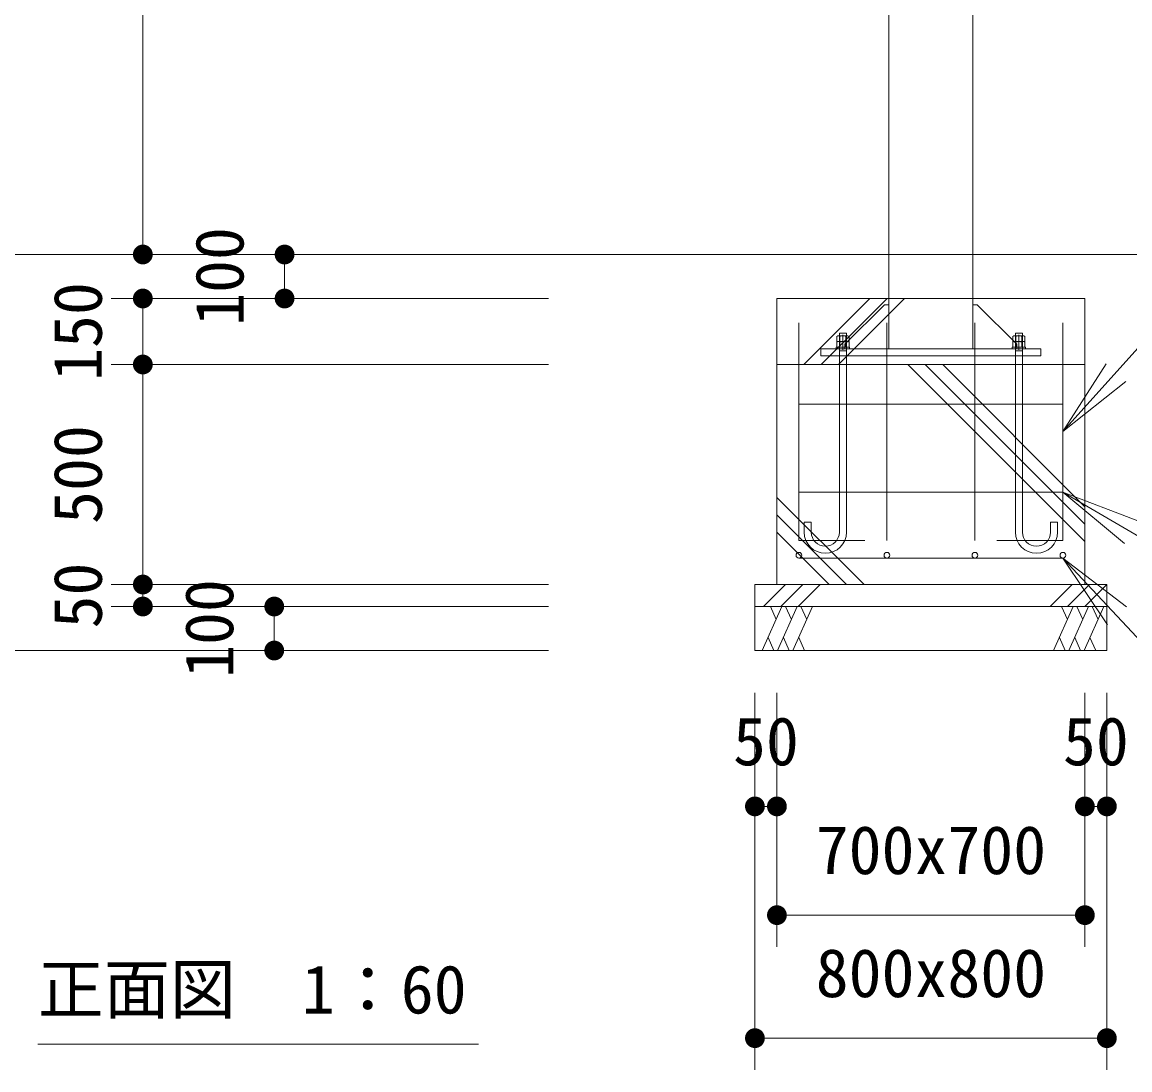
# Model space of a CAD drawing. Units: millimetres at full size, sheet at 1:60. Extents: x -1200 to 26400, y -900 to 18720.
# Drawn here: x 1515 to 4033, y 2804 to 5185 of the extents above; entities that cross this region are included whole.
import ezdxf
from ezdxf.enums import TextEntityAlignment as Align

# ---------------------------------------------------------------- set-up
doc = ezdxf.new("R2010")
doc.units = ezdxf.units.MM
doc.header["$LTSCALE"] = 60
for name, color, linetype, lineweight in [('D-STR', 1, 'Continuous', 13), ('D-STR-DIM', 7, 'Continuous', 13), ('D-STR-HTXT', 7, 'Continuous', 13), ('D-STR-TXT', 7, 'Continuous', 13)]:
    doc.layers.add(name, color=color, linetype=linetype, lineweight=lineweight)
doc.styles.add('ＭＳ ゴシック', font='')
doc.styles.get('ＭＳ ゴシック').set_extended_font_data('MS Gothic')

# ---------------------------------------------------------------- blocks, each defined once
blk = doc.blocks.new('filled_dot')
at = {"color": 0, "linetype": 'Continuous', "lineweight": -2, "const_width": 1.25}
blk.add_lwpolyline([(-0.625, 0, 1), (0.625, 0, 1)], format="xyb", close=True, dxfattribs=at)
blk = doc.blocks.new('open_arrow')
at = {"color": 0, "linetype": 'Continuous', "lineweight": -2}
blk.add_lwpolyline([(7.5, 1.25), (0, 0), (7.5, -1.25)], dxfattribs=at)

msp = doc.modelspace()

# ---------------------------------------------------------------- linework, layer by layer
at = {"layer": 'D-STR'}
for p, q in [((13080.37, 4656.49), (2080.37, 4656.49)), ((3291.32, 4406.49), (3441.32, 4556.49)), ((3330.92, 4406.49), (3480.92, 4556.49)), ((3370.52, 4406.49), (3520.52, 4556.49)), ((3280.37, 4006.49), (3280.37, 4501.51)), ((3480.37, 4006.49), (3480.37, 4501.51)), ((3680.37, 4006.49), (3680.37, 4501.51)), ((3880.37, 4006.49), (3880.37, 4501.51)), ((3366.52, 4470.39), (3368.97, 4471.69)), ((3366.52, 4458.69), (3366.52, 4470.39)), ((3366.52, 4457.39), (3368.97, 4458.69)), ((3366.52, 4458.69), (3394.23, 4458.69)), ((3366.52, 4445.69), (3366.52, 4457.39)), ((3368.97, 4471.69), (3391.77, 4471.69)), ((3368.97, 4458.69), (3391.77, 4458.69)), ((3372.37, 4477.49), (3372.37, 4025.49)), ((3388.37, 4477.49), (3372.37, 4477.49)), ((3373.44, 4458.69), (3373.44, 4470.39)), ((3373.44, 4445.69), (3373.44, 4457.39)), ((3380.37, 4456.09), (3380.37, 4474.29)), ((3380.37, 4439.89), (3380.37, 4461.29)), ((3387.3, 4458.69), (3387.3, 4470.39)), ((3387.3, 4445.69), (3387.3, 4457.39)), ((3388.37, 4477.49), (3388.37, 4025.49)), ((3394.23, 4470.39), (3391.77, 4471.69)), ((3394.23, 4457.39), (3391.77, 4458.69)), ((3394.23, 4458.69), (3394.23, 4470.39)), ((3394.23, 4445.69), (3394.23, 4457.39)), ((3766.52, 4470.39), (3768.97, 4471.69)), ((3766.52, 4458.69), (3766.52, 4470.39)), ((3766.52, 4457.39), (3768.97, 4458.69)), ((3794.23, 4458.69), (3766.52, 4458.69)), ((3766.52, 4445.69), (3766.52, 4457.39)), ((3791.77, 4471.69), (3768.97, 4471.69)), ((3791.77, 4458.69), (3768.97, 4458.69)), ((3772.37, 4477.49), (3772.37, 4025.49)), ((3772.37, 4477.49), (3788.37, 4477.49)), ((3773.44, 4458.69), (3773.44, 4470.39)), ((3773.44, 4445.69), (3773.44, 4457.39)), ((3780.37, 4456.09), (3780.37, 4474.29)), ((3780.37, 4439.89), (3780.37, 4461.29)), ((3787.3, 4458.69), (3787.3, 4470.39)), ((3787.3, 4445.69), (3787.3, 4457.39)), ((3788.37, 4477.49), (3788.37, 4025.49)), ((3794.23, 4470.39), (3791.77, 4471.69)), ((3794.23, 4457.39), (3791.77, 4458.69)), ((3794.23, 4458.69), (3794.23, 4470.39)), ((3794.23, 4445.69), (3794.23, 4457.39)), ((3365.37, 4445.69), (3395.37, 4445.69)), ((3365.37, 4445.69), (3365.37, 4442.49)), ((3365.37, 4442.49), (3395.37, 4442.49)), ((3388.37, 4437.49), (3372.37, 4437.49)), ((3395.37, 4445.69), (3395.37, 4442.49)), ((3795.37, 4445.69), (3765.37, 4445.69)), ((3765.37, 4445.69), (3765.37, 4442.49)), ((3795.37, 4442.49), (3765.37, 4442.49)), ((3772.37, 4437.49), (3788.37, 4437.49)), ((3795.37, 4445.69), (3795.37, 4442.49)), ((3527.93, 4406.49), (3930.37, 4004.05)), ((3567.53, 4406.49), (3930.37, 4043.65)), ((3607.13, 4406.49), (3930.37, 4083.25)), ((3880.37, 4316.49), (3280.37, 4316.49)), ((3230.37, 4104.42), (3428.3, 3906.49)), ((3880.37, 4116.49), (3280.37, 4116.49)), ((3230.37, 4064.83), (3388.7, 3906.49)), ((3308.37, 4048.49), (3292.37, 4048.49)), ((3292.37, 4025.49), (3292.37, 4048.49)), ((3308.37, 4025.49), (3308.37, 4048.49)), ((3852.37, 4048.49), (3868.37, 4048.49)), ((3852.37, 4025.49), (3852.37, 4048.49)), ((3868.37, 4025.49), (3868.37, 4048.49)), ((3230.37, 4025.23), (3349.11, 3906.49)), ((3280.37, 4006.49), (3430.37, 4006.49)), ((3880.37, 4006.49), (3730.37, 4006.49)), ((3880.37, 3966.49), (3280.37, 3966.49)), ((3199.83, 3856.49), (3249.83, 3906.49)), ((3239.43, 3856.49), (3289.43, 3906.49)), ((3279.03, 3856.49), (3329.03, 3906.49)), ((3851.18, 3856.49), (3901.18, 3906.49)), ((3890.77, 3856.49), (3940.77, 3906.49)), ((3930.37, 3856.49), (3980.37, 3906.49)), ((3197.13, 3756.49), (3241.67, 3856.49)), ((3228.53, 3827), (3215.4, 3856.49)), ((3231.9, 3756.49), (3276.44, 3856.49)), ((3263.3, 3827), (3250.17, 3856.49)), ((3266.67, 3756.49), (3311.21, 3856.49)), ((3298.07, 3827), (3284.94, 3856.49)), ((3859.29, 3756.49), (3903.83, 3856.49)), ((3890.7, 3827), (3877.56, 3856.49)), ((3894.06, 3756.49), (3938.6, 3856.49)), ((3925.47, 3827), (3912.33, 3856.49)), ((3928.83, 3756.49), (3973.37, 3856.49)), ((3960.24, 3827), (3947.1, 3856.49)), ((3210.26, 3785.99), (3223.4, 3756.49)), ((3245.04, 3785.99), (3258.17, 3756.49)), ((3279.81, 3785.99), (3292.94, 3756.49)), ((3872.43, 3785.99), (3885.56, 3756.49)), ((3907.2, 3785.99), (3920.33, 3756.49)), ((3941.97, 3785.99), (3955.11, 3756.49))]:
    msp.add_line(p, q, dxfattribs=at)
for points in [[(3485.02, 6956.49), (3675.72, 6956.49), (3675.72, 4442.49), (3485.02, 4442.49)], [(3230.37, 4556.49), (3930.37, 4556.49), (3930.37, 4406.49), (3230.37, 4406.49)], [(3485.02, 4442.49), (3385.02, 4442.49), (3385.02, 4452.49), (3475.02, 4542.49), (3485.02, 4542.49)], [(3675.72, 4442.49), (3775.72, 4442.49), (3775.72, 4452.49), (3685.72, 4542.49), (3675.72, 4542.49)], [(3830.37, 4426.49), (3330.37, 4426.49), (3330.37, 4442.49), (3830.37, 4442.49)], [(3330.37, 4426.49), (3830.37, 4426.49), (3830.37, 4442.49), (3330.37, 4442.49)], [(3230.37, 4406.49), (3930.37, 4406.49), (3930.37, 3906.49), (3230.37, 3906.49)], [(3180.37, 3906.49), (3980.37, 3906.49), (3980.37, 3856.49), (3180.37, 3856.49)], [(3180.37, 3856.49), (3980.37, 3856.49), (3980.37, 3756.49), (3180.37, 3756.49)]]:
    msp.add_lwpolyline(points, close=True, dxfattribs=at)
for centre in [(3280.37, 3972.99), (3480.37, 3972.99), (3680.37, 3972.99), (3880.37, 3972.99)]:
    msp.add_circle(centre, 6.5, dxfattribs=at)
for centre, radius, start, end in [((3369.98, 4466.82), 4.98, 45.90122, 78.32053), ((3369.98, 4453.82), 4.98, 45.90122, 78.32053), ((3380.37, 4452.58), 19.11, 68.74529, 111.25471), ((3380.37, 4439.58), 19.11, 68.74529, 111.25471), ((3390.76, 4466.82), 4.98, 101.67947, 134.09878), ((3390.76, 4453.82), 4.98, 101.67947, 134.09878), ((3769.98, 4466.82), 4.98, 45.90122, 78.32053), ((3769.98, 4453.82), 4.98, 45.90122, 78.32053), ((3780.37, 4452.58), 19.11, 68.74529, 111.25471), ((3780.37, 4439.58), 19.11, 68.74529, 111.25471), ((3790.76, 4466.82), 4.98, 101.67947, 134.09878), ((3790.76, 4453.82), 4.98, 101.67947, 134.09878), ((3340.37, 4025.49), 48, 180, 0), ((3340.37, 4025.49), 32, 180, 0), ((3820.37, 4025.49), 48, 180, 0), ((3820.37, 4025.49), 32, 180, 0)]:
    msp.add_arc(centre, radius, start, end, dxfattribs=at)
at = {"layer": 'D-STR-DIM'}
for p, q in [((1789.12, 4656.49), (1789.12, 6956.49)), ((2113.36, 4656.49), (1371.52, 4656.49)), ((2098.36, 4656.49), (1371.52, 4656.49)), ((2284.37, 4656.49), (1717.12, 4656.49)), ((2284.37, 4656.49), (2039.28, 4656.49)), ((2111.28, 4556.49), (2111.28, 4656.49)), ((2711.34, 4556.49), (1717.12, 4556.49)), ((1789.12, 4406.49), (1789.12, 4556.49)), ((2711.34, 4556.49), (2039.28, 4556.49)), ((2711.34, 4406.49), (1717.12, 4406.49)), ((2711.34, 4406.49), (1717.12, 4406.49)), ((1789.12, 3906.49), (1789.12, 4406.49)), ((2711.34, 3906.49), (1717.12, 3906.49)), ((2711.34, 3906.49), (1717.12, 3906.49)), ((1789.12, 3856.49), (1789.12, 3906.49)), ((2711.34, 3856.49), (1717.12, 3856.49)), ((2711.34, 3856.49), (2015.81, 3856.49)), ((2087.81, 3756.49), (2087.81, 3856.49)), ((2711.34, 3756.49), (1371.52, 3756.49)), ((2711.34, 3756.49), (2015.81, 3756.49)), ((3180.37, 3660.49), (3180.37, 3330.28)), ((3180.37, 3660.49), (3180.37, 2803.56)), ((3230.37, 3660.49), (3230.37, 3330.28)), ((3230.37, 3660.49), (3230.37, 3083.13)), ((3930.37, 3660.49), (3930.37, 3083.13)), ((3930.37, 3660.49), (3930.37, 3330.28)), ((3980.37, 3660.49), (3980.37, 3330.28)), ((3980.37, 3660.49), (3980.37, 2803.56)), ((3230.37, 3402.28), (3180.37, 3402.28)), ((3980.37, 3402.28), (3930.37, 3402.28)), ((3930.37, 3155.13), (3230.37, 3155.13)), ((3980.37, 2875.56), (3180.37, 2875.56))]:
    msp.add_line(p, q, dxfattribs=at)
at = {"layer": 'D-STR-HTXT'}
for points in [[(3880.37, 4254), (4618.95, 5074.31), (4798.95, 5074.31), (5720.29, 5074.31)], [(3880.37, 4116.49), (4403.77, 3811.05), (4583.77, 3811.05), (5865.26, 3811.05)], [(3880.37, 3966.49), (4339.35, 3475.9), (4519.35, 3475.9), (6397.46, 3475.9)]]:
    msp.add_lwpolyline(points, dxfattribs=at)
at = {"layer": 'D-STR-TXT'}
msp.add_line((1550.31, 2861.59), (2552.01, 2861.59), dxfattribs=at)

# ---------------------------------------------------------------- block references
at = {"layer": 'D-STR-DIM', "xscale": 18, "yscale": 18}
for p, rotation in [((1789.12, 4656.49), 90), ((2111.28, 4656.49), 270), ((1789.12, 4556.49), 270), ((2111.28, 4556.49), 90), ((1789.12, 4406.49), 90), ((1789.12, 4406.49), 270), ((1789.12, 3906.49), 90), ((1789.12, 3906.49), 270), ((1789.12, 3856.49), 90), ((2087.81, 3856.49), 270), ((2087.81, 3756.49), 90), ((3230.37, 3402.28), 180), ((3980.37, 3402.28), 180), ((3930.37, 3155.13), 180), ((3980.37, 2875.56), 180)]:
    msp.add_blockref('filled_dot', p, dxfattribs=dict(at, rotation=rotation))
for p in [(3180.37, 3402.28), (3930.37, 3402.28), (3230.37, 3155.13), (3180.37, 2875.56)]:
    msp.add_blockref('filled_dot', p, dxfattribs=at)
at = {"layer": 'D-STR-HTXT', "xscale": 24, "yscale": 24}
for p, rotation in [((3880.37, 4254), 48), ((3880.37, 4116.49), 329.7), ((3880.37, 3966.49), 313.1)]:
    msp.add_blockref('open_arrow', p, dxfattribs=dict(at, rotation=rotation))

# ---------------------------------------------------------------- texts
at = {"layer": 'D-STR-DIM', "style": 'ＭＳ ゴシック'}
for s, p in [('100', (1908.01, 4606.49)), ('150', (1585.86, 4481.49)), ('500', (1585.86, 4156.49)), ('50', (1585.86, 3881.49)), ('100', (1884.54, 3806.49))]:
    msp.add_text(s, height=110, rotation=90, dxfattribs=at).set_placement(p, align=Align.TOP_CENTER)
for s, p in [('50', (3205.37, 3605.54)), ('50', (3955.37, 3605.54)), ('700x700', (3580.37, 3358.39)), ('800x800', (3580.37, 3078.82))]:
    msp.add_text(s, height=110, dxfattribs=at).set_placement(p, align=Align.TOP_CENTER)
at = {"layer": 'D-STR-TXT', "style": 'ＭＳ ゴシック'}
msp.add_text('正面図\u30001：60', height=110, dxfattribs=at).set_placement((1550.31, 3041.59), align=Align.TOP_LEFT)

doc.saveas('drawing.dxf')
